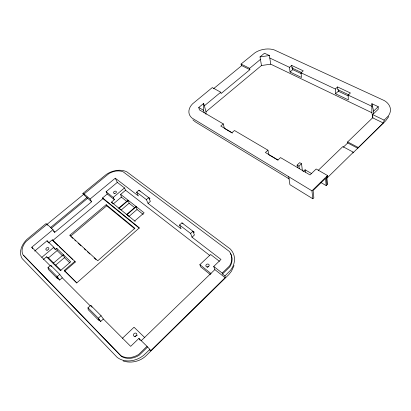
<?xml version="1.0" encoding="UTF-8"?>
<svg xmlns="http://www.w3.org/2000/svg" width="411" height="411" viewBox="0 0 411 411"><rect width="100%" height="100%" fill="white"/><g stroke="black" fill="none" stroke-linecap="round" stroke-linejoin="round"><path stroke-width="0.62" d="M372.952 117.638L371.837 112.706L371.904 103.716L378.223 106.685L378.177 109.29L372.654 114.612L372.623 117.818L347.67 141.923L347.706 142.961L343.319 147.205M373.578 113.719L373.604 111.124L371.904 103.716M205.942 114.237L205.998 111.746L203.686 103.397L198.744 107.477L199.433 109.881L223.276 123.906L224.411 128.391L232.369 133.118M204.175 112.671L203.502 110.266L203.686 103.397M223.276 123.906L220.774 126.049L231.979 132.691L234.491 130.508L267.951 150.195L265.398 152.512L277.964 159.966L280.533 157.593L310.012 174.937L316.187 168.988L327.557 175.548L326.956 178.122L353.378 152.224L342.836 146.593L318.304 170.293M241.55 65.739L241.041 64.065L255.061 52.695A16.08 10.239 -11.2 0 1 274.142 49.87L384.455 100.659A18.701 12.787 -2.6 0 1 388.272 115.979L384.167 120.156L383.751 122.211L383.227 122.966L357.714 148.237L347.706 142.961M234.029 265.604L231.45 271.265L228.768 274.661L146.182 355.633C140.233 361.485 131.042 363.581 123.136 360.966M149.671 349.987L150.57 350.866L225.269 277.523L224.971 275.925L222.515 273.993L222.202 273.089L213.73 266.441L220.99 259.454L192.035 237.198L190.596 233.448L179.556 225.002L181.929 222.86L194.11 232.128L193.519 232.672M388.801 116.539L385.631 120.865L352.874 152.979L353.378 152.224M288.707 176.735L289.919 184.683L312.828 198.765L313.86 197.748L313.079 190.55L325.569 178.323L326.159 185.618L320.904 182.515M326.159 185.618L327.166 184.626L326.873 176.216M147.01 346.329L149.861 349.422L143.46 355.484A22.769 19.045 -40.3 0 1 117.197 357.406L22.235 258.689A19.764 13.995 -34 0 1 26.941 239.346L46.083 223.558L47.733 225.105L47.131 224.221L26.037 241.498A15.479 10.927 -34.1 0 0 22.846 254.584L120.932 355.721A17.94 15.002 -40.5 0 0 138.707 354.416L147.01 346.329L138.918 338.412L130.667 346.355L103.377 319.008L101.06 315.705L90.708 305.347L87.985 307.808L88.211 309.673L98.517 320.097L99.2 319.465M224.971 275.925L230.417 270.412A20.694 17.308 -20.4 0 0 230.16 248.886L126.922 171.906A18.135 12.931 -25.3 0 0 106.295 174.418L82.858 193.473C85.457 196.53 88.612 199.063 91.622 201.755L54.755 232.333L53.445 231.1M312.828 198.765L311.954 190.817L327.557 175.548M147.513 347.12L139.231 355.191A17.899 14.986 -40.6 0 1 121.492 356.496L23.514 255.437M222.515 273.993L229.79 266.903A16.229 13.578 -20.1 0 0 230.35 253.382M222.202 273.089L229.492 265.989A16.26 13.594 -20.1 0 0 229.333 251.424L123.069 171.752A14.133 10.044 -25.2 0 0 109.1 173.457L84.044 193.982L84.563 194.896L82.858 193.473M141.158 340.77L214.866 269.606L213.73 266.441M373.604 111.124L378.223 106.685M303.426 171.413L305.121 169.8L311.512 173.545M122.406 338.274L134.037 327.223L144.806 337.652M210.442 274.661L200.738 266.898L199.869 264.674L210.607 254.471L219.433 261.288M299.254 168.608L298.936 166.157L301.525 163.706L299.696 162.648L297.112 165.083L297.436 167.539M348.148 95.085L350.424 92.984L337.565 86.947L335.299 89.007L335.551 93.759L348.302 99.863L348.148 95.085L371.883 106.31M98.876 319.707L100.664 321.51L103.377 319.008M192.035 237.198L194.398 235.02L192.985 231.254L190.596 233.448M101.06 315.705L98.316 318.227L98.517 320.097M335.551 93.759L338.335 91.216L338.258 89.639M134.69 221.02L144.112 212.816L136.277 206.651L126.912 214.717L129.064 216.376L137.027 209.502L136.277 206.651M301.006 72.788L303.246 70.841L291.707 65.426L289.478 67.332L290.058 72.002L301.51 77.479L301.006 72.788L335.299 89.007M148.063 203.404L150.364 201.416L148.695 197.619L146.373 199.618L148.063 203.404L181.066 228.768L179.556 225.002M56.631 277.024L59.646 280.076L62.267 277.805L59.759 274.378L50.645 265.265L48.025 267.489L48.339 269.344L57.406 278.519L58.069 277.949M59.759 274.378L57.114 276.66L57.406 278.519M76.836 283.076L64.26 270.469L74.838 261.345L52.289 239.819L48.585 242.906L47.07 240.764L34.642 251.085M64.738 271.137L75.295 262.023L74.838 261.345M149.321 199.047L149.897 198.549L148.695 197.619M290.058 72.002L292.802 69.644L292.617 68.092M126.629 214.491L135.995 206.43L128.345 200.409L119.036 208.336L135.219 221.365M301.792 72.644L292.021 68.031L292.555 67.574M55.742 265.074L64.44 257.656L63.356 254.702L53.127 263.4L55.742 265.074L60.982 270.268M128.345 200.409L129.105 203.24L121.183 210L119.036 208.336M84.044 193.982L90.091 199.011L115.27 178.199L138.363 195.949L136.622 192.158L138.928 190.201L149.897 198.549M118.758 208.115L128.068 200.193L120.685 194.382L125.602 190.247L124.497 187.945L117.32 182.397L115.27 178.199M120.685 194.382L121.363 197.126L113.493 203.769L111.432 202.176L114.381 199.695L113.215 197.419L106.1 191.721L117.32 182.397M106.161 204.704L106.732 205.777L70.564 236.217L69.891 235.184L106.161 204.704L134.859 228.249L97.731 260.78L69.891 235.184M43.335 259.5L46.51 256.829L48.488 257.882L54.021 263.369M53.975 248.11L55.321 249.415L56.672 248.275L70.723 261.786L60.422 270.649L46.51 256.829M48.488 257.882L57.124 250.592L56.672 248.275M41.788 257.373L53.82 247.273L55.321 249.415M113.215 197.419L124.497 187.945M139.216 228.192L102.966 198.641L102.58 197.917L107.281 193.997L106.1 191.721M205.998 111.746L261.478 65.519L270.741 64.178L371.837 112.706M52.289 239.819L52.767 240.507L102.966 198.641M204.354 105.807L220.764 92.228L212.292 87.579L192.543 103.849A16.759 11.369 -15.8 0 0 191.942 118.008L311.954 190.817M220.764 92.228L221.082 93.538L249.883 69.675L249.631 68.344L260.451 59.389M51.313 228.239L87.553 198.359M261.478 65.519L260.029 56.908L264.499 53.219L269.411 55.531L270.741 64.178M32.834 248.676L31.75 247.227L52.968 229.687L54.755 232.333M50.229 227.761L87.04 197.444M46.792 224.545L83.49 194.485M213.54 88.709L241.73 65.601L249.883 69.675M260.029 56.908L269.411 55.531M348.826 94.864L337.693 89.603L337.565 86.947M269.796 58.023L289.478 67.332M292.802 69.644L301.402 73.713M338.335 91.216L348.199 95.891M372.654 114.612L384.167 120.156M372.623 117.818L383.227 122.966M241.041 64.065L249.631 68.344M347.67 141.923L358.222 147.472M198.744 107.477L203.502 110.266M297.112 165.083L298.936 166.157M278.011 160.198L268.779 154.721L267.951 150.195M289.293 178.996L195.374 121.897L192.867 119.848M136.622 192.158L146.373 199.618M181.929 222.86L183.075 223.748M138.928 190.201L140.146 191.146M192.985 231.254L194.11 232.128M125.602 190.247L209.898 255.555M214.866 269.606L225.182 277.733M121.363 197.126L127.235 201.765M129.105 203.24L134.613 207.591M137.027 209.502L143.218 214.393M199.869 264.674L211.079 273.613M107.281 193.997L114.381 199.695M111.432 202.176L118.841 208.1M102.58 197.917L139.365 227.879L76.821 282.855L64.26 270.469M106.732 205.777L134.895 228.912M71.504 237.085L72.917 238.385M74.802 240.122L75.747 240.99M78.1 243.158L80.931 245.757M84.229 248.794L85.642 250.094M87.528 251.83L89.886 253.998M94.124 257.903L96.01 259.639M47.131 224.221L52.968 229.687M52.767 240.507L58.285 245.773M59.205 246.651L65.179 252.364M66.561 253.679L72.536 259.387M74.376 261.144L75.295 262.023M47.07 240.764L53.82 247.273M57.124 250.592L62.703 255.981M64.44 257.656L69.721 262.752M31.75 247.227L50.507 266.025M62.267 277.805L90.358 305.959M48.025 267.489L57.114 276.66L59.646 280.076M87.985 307.808L98.316 318.227L100.664 321.51M50.645 265.265L51.735 266.739M90.708 305.347L92.059 307.253M138.918 338.412L140.115 340.272M90.091 199.011L91.622 201.755M149.861 349.422L150.57 350.866M301.525 163.706L302.429 171.007M291.707 65.426L292.021 68.031M305.121 169.8L305.394 172.132M326.529 176.555L327.166 184.626M135.034 336.799A1.85 1.552 -39.6 0 1 137.259 335.453M207.35 267.242A1.701 1.428 -21.8 0 1 208.531 266.708M47.07 250.181A1.634 1.166 -33.8 0 0 48.77 248.064A1.634 1.166 -33.8 0 0 46.212 248.336A1.634 1.166 -33.8 0 0 47.07 250.181M114.412 193.478A1.51 1.089 -25.8 0 0 116.364 191.839A1.51 1.089 -25.8 0 0 114.042 191.603A1.51 1.089 -25.8 0 0 114.412 193.478M134.972 336.414A1.86 1.557 -39.3 0 0 136.714 333.773A1.86 1.557 -39.3 0 0 133.703 334.015A1.86 1.557 -39.3 0 0 134.972 336.414M207.062 266.95A1.711 1.433 -21.8 0 0 209.137 264.956A1.711 1.433 -21.8 0 0 206.343 264.571A1.711 1.433 -21.8 0 0 207.062 266.95"/></g></svg>
